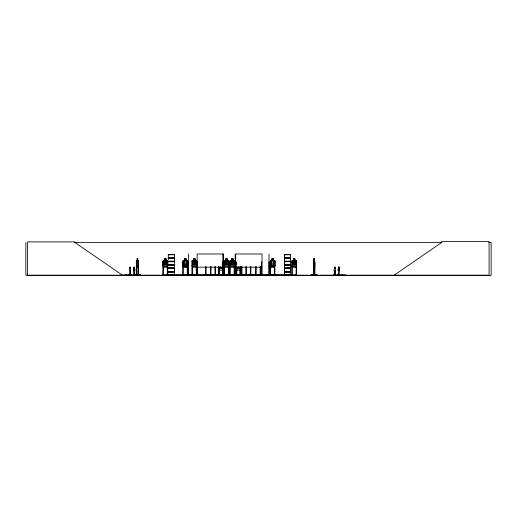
<?xml version="1.0" encoding="UTF-8"?>
<svg xmlns="http://www.w3.org/2000/svg" width="517" height="517" viewBox="0 0 517 517"><rect width="100%" height="100%" fill="white"/><g stroke="black" fill="none" stroke-linecap="round" stroke-linejoin="round"><path stroke-width="0.78" d="M174.455 270.003L174.455 268.485L168.296 268.485M174.455 259.637L174.455 258.125L168.296 258.125L168.303 259.637M284.421 271.515L284.421 268.485L290.58 268.485L290.573 271.515L284.415 271.515L284.415 268.485M284.421 261.15L284.421 258.125L290.58 258.125L290.573 261.15L284.415 261.15L284.415 258.125M290.573 270.003L290.573 268.485M290.573 259.637L290.573 258.125M190.993 274.928L183.309 274.831M203.381 274.928L208.325 274.908M248.263 274.928L253.207 274.908M266.617 274.928L274.43 274.831M335.113 274.676L335.262 270.443A1.099 0.704 -90 0 0 335.113 268.717L335.165 267.528L335.113 268.717M339.12 267.257L339.217 268.717A1.099 0.704 -90 0 1 339.365 270.443L339.165 274.676L338.461 274.676L338.312 270.443A1.099 0.704 -90 0 1 338.461 268.717L338.525 267.386M130.329 274.676L130.53 270.443L130.381 274.676L129.612 274.676L129.463 270.443A1.099 0.717 -90 0 1 129.664 268.717L129.715 267.257M134.446 274.676L134.594 270.443A1.099 0.717 -90 0 0 134.446 268.717L134.342 267.14M133.787 274.676L133.58 270.443A1.099 0.717 -90 0 1 133.729 268.717L134.142 266.979L134.498 268.717A1.099 0.717 -90 0 1 134.646 270.443L134.498 274.676L133.729 274.676M335.262 270.443L335.165 274.676L334.409 274.676L334.266 270.443A1.099 0.704 -90 0 1 334.409 268.717L334.512 267.257M334.454 274.146L334.745 274.21M338.267 274.146L338.803 274.049M338.202 274.915L338.267 273.952L338.79 274.21L338.344 274.016M129.625 267.386L129.664 268.717M130.323 274.049L130.025 274.21L130.633 273.952L130.633 274.915M133.638 270.443L133.58 270.443A1.099 0.717 -90 0 1 133.787 268.717L133.832 267.257M134.653 274.049L134.123 274.146L134.653 274.236M134.549 274.029L134.123 274.107M134.304 274.243L134.646 274.204L134.161 274.262M314.666 265.363L314.465 266.972L313.457 266.972M310.982 275.167L317.141 275.134L311.053 275.173M311.047 274.928L317.141 274.928M168.258 264.71L174.468 264.807M168.283 275.167L174.468 275.044L174.462 272.123L168.296 272.123M134 275.167L134.045 274.456M134.097 274.928L140.611 274.928L133.444 274.915L133.444 274.456M133.968 275.16L134.129 274.456L133.36 274.456L133.36 275.031M334.615 274.21L334.156 273.952L334.156 274.915L334.215 273.952M313.515 260.439L313.354 275.173M130.316 274.075L130.497 274.275M338.318 274.204L338.797 274.197M240.147 270.081L240.683 268.517L240.179 270.132M222.297 270.132L222.808 268.517L222.323 270.132L218.982 270.132L218.549 268.517L219.008 270.132M167.721 265.357L167.178 266.921L163.45 266.921L162.965 265.357L162.965 261.04L163.424 260.439L164.529 260.439L164.529 258.817L166.151 258.817L166.099 260.49L166.907 261.033L166.907 264.058L166.099 265.357L164.587 265.357L163.773 264.058L163.773 261.033L164.587 260.49L164.587 258.868L166.099 258.868M187.645 265.357L187.109 266.921L183.38 266.921L182.895 265.357L182.895 261.04L183.38 260.49L187.154 260.503L186.055 260.432M187.729 265.357L187.148 266.972L183.341 266.972L182.837 265.363M196.809 265.363L196.253 266.972L192.447 266.972L191.949 265.363M228.921 265.363L228.365 266.972L224.559 266.972L224.055 265.363L224.113 261.04L224.572 260.439L225.677 260.439L225.677 258.817L227.299 258.817L227.247 260.49L228.055 261.033L228.055 264.058L227.247 265.357L225.729 265.357L224.921 264.058L224.921 261.033L225.729 260.49L225.729 258.868L227.247 258.868M231.493 258.868L233.012 258.868L233.012 260.49L233.82 261.033L233.82 264.058L233.012 265.357L231.493 265.357L230.685 264.058L230.685 261.033L231.493 260.49L231.442 258.817L233.064 258.817L233.064 260.439L234.111 260.439L234.686 261.007L234.686 265.363L234.091 266.921L230.362 266.921M234.686 265.363L234.13 266.972L230.323 266.972L229.819 265.363L229.819 261.014L230.336 260.439L231.442 260.439M274.928 265.357L274.385 266.921L270.656 266.921L270.171 265.357L270.12 261.014L270.637 260.439L271.793 260.439M275.012 265.357L274.424 266.972L270.617 266.972L270.12 265.363M136.546 274.695L136.546 275.173L136.746 260.439M136.559 261.04L136.753 260.49M217.327 275.134L228.365 274.831M134.194 274.197L134.75 273.952L134.75 274.915M237.419 267.806L237.852 267.955L238.363 266.901M219.46 267.806L219.893 267.955L220.416 266.901M197.042 275.141L197.171 253.996L223.525 253.996L223.725 275.141M210.464 275.141L210.587 266.649M229.697 275.134L229.794 262.003L230.239 262.003L230.188 275.173M235.364 275.167L235.332 262.003L234.776 262.016L235.584 263.315L234.75 264.62L235.778 263.58L236.812 264.62L235.991 263.302L236.805 262.016L235.797 263.037L235.17 262.016M235.59 275.134L235.623 274.695M255.618 275.141L255.741 266.649M270.01 275.134L270.087 262.003L270.533 262.003L270.585 275.173M338.506 267.257L338.958 266.998M129.664 267.257L130.278 267.14M239.914 267.211L239.216 268.51L237.91 268.51L237.213 267.211M222.058 267.211L221.354 268.51L220.035 268.51L219.324 267.211M137.793 258.868L137.154 258.868L136.882 261.033L137.199 265.357L137.793 265.357L138.117 264.058L137.768 258.817M224.178 262.016L223.544 263.037L222.917 262.016M333.698 275.16L333.788 274.456L334.564 274.456M333.995 275.096L345.821 275.16M334.557 275.16L334.842 274.456M337.75 275.16L337.834 274.456L338.616 274.456M338.687 275.031L338.893 274.456M345.66 275.16L337.459 275.031M123.085 275.16L131.486 275.031M129.851 275.16L129.929 274.456M135.034 275.16L135.034 274.456M192.001 261.04L192.486 260.49L196.214 260.49M270.171 261.04L270.656 260.49L274.437 260.503L275.012 261.072M291.84 261.04L292.331 260.49L296.06 260.49L296.596 261.033L296.648 275.173M394.174 275.173L441.634 242.512L441.634 241.549L489.088 241.549L489.088 275.173L25.85 275.173L25.85 242.512M184.517 260.49L183.703 261.033L183.703 264.058L184.517 265.357L186.03 265.357L186.837 264.058L186.837 261.033L186.03 260.49M271.793 260.49L270.986 261.033L270.986 264.058L271.793 265.357L273.306 265.357L274.12 264.058L274.12 261.033L273.306 260.49L273.306 258.868L271.793 258.868M338.635 267.05L339.113 267.14M191.801 275.141L191.865 274.695M291.64 275.141L292.26 274.695M284.415 275.044L284.415 272.123L290.58 272.123L290.58 275.044L284.395 275.167M334.673 266.998L335.061 267.14M74.37 242.512L441.88 242.512M488.727 242.512L491.15 242.512L491.15 275.451L27.517 275.451L27.517 241.891L74.978 241.891L74.978 242.512L122.432 275.173M168.296 254.474L174.468 254.474M284.408 254.474L290.586 254.474M168.303 254.778L174.455 254.778M290.573 254.778L284.421 254.778L284.421 257.518L290.58 257.518L290.58 254.597L284.408 254.584L284.415 257.518M168.258 257.724L174.507 257.724M284.369 257.724L290.619 257.724M168.258 257.912L174.507 257.912M284.369 257.912L290.619 257.912M137.819 258.817L137.128 258.817L137.154 260.49M314.239 258.817L313.754 258.817L313.554 261.033L313.502 275.173L313.367 262.003M195.135 258.868L193.623 258.868L193.623 260.49L192.815 261.033L192.815 264.058L193.623 265.357L195.135 265.357L195.949 264.058L195.949 261.033L195.135 260.49L195.193 258.817L193.571 258.817L193.571 260.439L192.466 260.439L191.949 261.014L191.917 275.173M293.462 258.868L294.974 258.868M313.767 258.868L314.22 258.868M136.695 260.439L137.179 260.439M137.768 260.439L138.433 261.033L138.388 275.173M166.151 260.439L167.198 260.439L167.773 261.007L167.773 265.363L167.217 266.972L163.411 266.972L162.907 265.363M184.517 260.439L183.354 260.439L182.837 261.014L182.772 275.173M195.193 260.439L196.24 260.439L196.809 261.007L196.809 275.173M227.299 260.439L228.346 260.439L228.921 261.007L228.986 275.141M273.331 260.432L274.437 260.432L275.012 261.001L275.012 265.428M293.41 260.439L292.305 260.439L291.788 261.014L291.814 275.173M295.033 260.439L296.079 260.439L296.655 261.007M313.464 260.439L313.806 260.439M314.187 260.439L314.653 261.033L314.588 275.173M136.701 260.49L138.22 260.49M224.598 260.49L228.327 260.49M230.362 260.49L234.091 260.49M313.47 260.49L314.51 260.49M136.488 261.014L136.74 266.972M184.517 261.033L186.03 261.033M271.793 261.033L273.306 261.033L273.306 264.058L271.793 264.058M168.296 261.15L174.462 261.15L174.462 258.125M168.258 261.363L174.507 261.363M284.369 261.363L290.619 261.363M168.258 261.55L174.507 261.55M284.369 261.55L290.619 261.55M168.296 261.764L174.462 261.764L174.462 264.678L168.296 264.678L174.455 264.601M290.573 264.601L284.421 264.601L284.415 261.764L290.58 261.764L290.58 264.678L284.356 264.762L290.586 264.84M138.388 262.003L138.188 275.173M162.881 262.003L163.327 262.003L163.275 275.173M167.721 262.003L167.275 262.003L167.275 275.173M182.811 262.003L183.257 262.003L183.205 275.173M187.645 262.003L187.199 262.003L187.251 275.173M188.427 262.003L188.602 275.173M191.917 262.003L192.363 262.003L192.414 275.173M196.757 262.003L196.311 262.003L196.26 275.173M223.525 262.003L222.523 262.016L223.331 263.315L222.497 264.62L223.525 263.58L224.559 264.62L223.738 263.302L224.552 262.016L224.029 262.003M228.863 262.003L228.417 262.003L228.417 275.173M234.628 262.003L234.182 262.003L234.13 275.173M235.674 262.003L236.12 262.003L236.069 275.173M262.029 262.003L261.576 262.003L261.531 275.173M268.995 262.003L269.17 275.173M274.928 262.003L274.482 262.003L274.43 275.173M291.762 262.003L292.208 262.003L292.26 275.173M296.596 262.003L296.151 262.003L296.099 275.173M184.517 264.058L186.03 264.058M168.296 264.962L174.468 264.95L174.455 267.877L168.296 267.877M168.303 265.137L174.455 265.137M290.573 265.137L284.421 265.137L284.421 267.877L290.58 267.877L290.58 264.962L284.408 264.95L284.415 267.877M138.407 265.363L138.188 266.972L136.688 266.972M136.701 266.921L138.22 266.921M192.486 266.921L196.214 266.921M224.598 266.921L228.327 266.921M313.47 266.921L314.51 266.921M197.171 267.173L223.525 267.173M235.674 267.173L262.022 267.173M130.284 267.257L130.155 267.05M338.461 267.528L338.461 268.717A1.099 0.704 -90 0 0 338.364 270.443L338.312 270.443M339.165 267.528L338.99 267.05M168.258 268.09L174.507 268.09M284.369 268.09L290.619 268.09M168.258 268.278L174.507 268.278M284.369 268.278L290.619 268.278M236.928 270.132L236.469 268.517L236.902 270.132L240.205 270.132M130.329 268.717L130.381 268.717A1.099 0.717 -90 0 1 130.53 270.443M339.165 268.717L339.217 268.717A1.099 0.704 -90 0 1 339.307 270.443L339.365 270.443M334.266 270.443L334.46 274.676M168.296 271.515L174.462 271.515L174.462 268.485M168.258 271.722L174.507 271.722M284.369 271.722L290.619 271.722M168.258 271.91L174.507 271.91M284.369 271.91L290.619 271.91M130.232 274.456L131.001 274.456L131.085 275.16M134.349 274.456L135.118 274.456M136.695 274.695L136.301 275.173M138.013 274.695L138.427 274.695M162.829 274.695L163.378 274.695L163.378 275.173M167.773 274.695L167.224 274.695L167.224 275.173M296.099 274.695L296.648 274.695M313.334 274.695L313.69 274.695M314.498 274.695L314.853 274.695M126.122 274.824L126.852 274.824M130.239 274.824L130.969 274.824M163.378 274.831L167.224 274.831M192.414 274.831L196.26 274.831M211.085 274.831L214.923 274.831M230.291 274.831L241.859 275.134M241.962 274.831L245.808 274.831M256.238 274.831L260.083 274.831M292.26 274.831L296.099 274.831M337.976 274.824L338.7 274.824M342.021 274.824L342.752 274.824M168.303 274.96L174.455 274.96M290.573 274.96L284.421 274.96L284.421 272.123M140.618 275.134L123.46 275.16M275.038 275.134L274.979 274.695M246.428 275.141L246.305 266.649M223.609 275.134L223.577 274.695M187.781 275.141L187.697 274.695M224.145 274.928L224.055 261.014M187.128 260.439L187.729 261.001L187.729 265.428M187.109 260.49L187.729 261.072M334.938 267.05L335.152 267.386M220.908 266.901L221.438 267.955L221.851 267.806M238.854 266.901L239.371 267.955L239.785 267.806M314.168 260.49L314.349 264.846L314.039 263.237C313.955 267.825 312.733 260.639 314.168 261.033L314.168 264.058L313.767 264.058L313.767 261.033L314.032 262.513L314.381 261.001L314.168 265.357L313.767 265.357L313.554 264.058M291.84 265.357L292.331 266.921L296.06 266.921L296.596 265.357L296.099 266.972L292.286 266.972L291.788 265.363M314.465 260.439L314.601 261.033M313.522 266.921L313.392 265.357L313.509 266.972M339.591 275.031L339.591 274.456L338.809 274.456L338.777 275.031M339.507 274.456L339.469 275.031M338.525 273.952L338.519 275.031M337.918 274.456L337.918 274.915M335.539 275.031L335.539 274.456L334.764 274.456L334.764 274.915M335.455 274.456L335.455 274.915L333.866 274.915L333.866 274.456M334.564 274.915L334.538 273.952L334.48 275.031M314.834 275.173L314.821 262.003L314.523 275.173M314.698 262.003L314.685 275.173M314.187 258.817L314.22 260.49M313.651 266.649L313.664 275.173M296.545 274.695L296.545 275.173M296.202 274.695L296.202 275.173M292.157 274.695L292.157 275.173M285.811 275.173L285.811 274.766L171.799 274.766L171.799 275.173M284.977 274.766L284.977 275.173M284.421 261.764L284.421 264.601M274.928 261.033L274.876 275.173M274.533 274.695L274.533 275.173M273.331 266.972L273.364 258.817L271.742 258.817L271.793 266.972M270.481 274.695L270.481 275.173M270.139 274.695L270.139 275.173M269.344 274.766L269.344 275.173M269.002 253.996L268.995 275.173M268.724 274.766L268.724 275.173M268.51 274.766L268.51 275.173M262.093 275.173L262.022 253.996L235.674 253.996L235.636 275.173M261.97 274.695L261.977 275.173M261.634 274.695L261.634 275.173M260.633 274.695L260.633 275.173L260.581 266.649M260.187 274.695L260.187 275.173M260.135 266.649L260.083 275.173M256.238 274.695L256.238 275.173M256.186 266.649L256.135 275.173M255.792 274.695L255.792 275.173M252.251 274.766L252.251 275.173M251.294 274.766L251.294 275.173M250.823 266.759L250.816 275.173M250.648 266.759L250.648 275.173M250.596 274.695L250.596 275.173M246.254 274.695L246.254 275.173M245.911 274.695L245.911 275.173M245.859 266.649L245.808 275.173M241.911 266.649L241.962 275.173M241.859 274.695L241.82 275.173M241.465 266.649L241.517 275.173M241.413 274.695L241.413 275.173M240.579 266.649L240.625 275.173M240.495 268.2L240.541 275.173M240.424 274.695L240.437 275.173M240.263 274.695L240.263 275.173M240.198 266.649L240.153 275.173M240.108 269.751L240.062 275.173M236.825 274.695L236.825 275.173M236.78 266.649L236.734 275.173M236.689 268.2L236.624 275.173M236.495 267.069L236.495 268.517M236.392 266.649L236.463 275.173M236.308 266.649L236.308 275.173M236.172 274.695L236.172 275.173M235.164 253.996L235.157 275.173M234.679 274.695L234.679 275.173L234.628 261.033M234.233 274.695L234.233 275.173M230.291 274.695L230.291 275.173M229.845 274.695L229.845 275.173M228.811 274.695L228.811 275.173M228.365 274.695L228.365 275.173M224.475 262.003L224.527 275.173M224.423 274.695L224.423 275.173M223.977 274.695L223.977 275.173M223.131 274.695L223.131 275.173M223.079 262.003L223.06 275.173L223.008 262.003M222.833 253.996L222.833 275.173M222.788 266.649L222.717 275.173M222.491 268.976L222.549 275.173M222.407 266.649L222.446 275.173M222.362 274.695L222.362 275.173M219.072 269.751L219.118 275.173M218.988 266.649L219.034 275.173M218.93 274.695L218.917 275.173M218.743 274.695L218.756 275.173M218.685 266.649L218.633 275.173L218.601 266.649M215.421 266.649L215.473 275.173M215.369 274.695L215.369 275.173M214.975 266.649L215.027 275.173M214.923 274.695L214.923 275.173M211.085 274.695L211.085 275.173M211.033 266.649L210.981 275.173M206.07 274.766L206.07 275.173M205.94 266.759L205.934 275.173M205.766 266.759L205.766 275.173M205.107 274.766L205.107 275.173M197.668 275.173L197.617 262.003L197.171 262.003L197.229 275.173M197.572 274.695L197.565 275.173M196.706 274.695L196.706 275.173M196.363 274.695L196.363 275.173M192.311 274.695L192.311 275.173M189.099 274.766L189.099 275.173M188.434 253.996L188.427 275.173M188.272 274.766L188.272 275.173M187.645 261.033L187.684 275.173M187.148 274.695L187.148 275.173M186.107 260.503L186.081 258.817L184.459 258.817L184.459 260.439M186.055 266.972L186.03 258.868L184.517 258.868L184.517 266.972M183.309 274.695L183.309 275.173M182.863 274.695L182.863 275.173M172.633 274.766L172.633 275.173M167.773 275.173L167.721 261.033L167.178 260.49L163.45 260.49L162.965 261.04L162.829 275.173M162.933 274.695L162.933 275.173M138.278 274.695L138.278 275.173M138.052 266.649L138.045 275.173L138.033 274.695M136.675 275.173L136.656 262.003L136.32 262.003L136.32 275.173M134.685 273.952L134.685 274.915M134.42 273.952L134.433 275.031M134.355 273.952L134.349 274.915M130.917 274.456L130.917 274.915M130.568 273.952L130.568 274.915M130.329 267.528L130.381 268.717M130.303 273.952L130.316 275.031M130.239 273.952L130.194 275.031M130.013 274.915L130.013 274.456L129.244 274.456L129.244 275.031M129.328 274.456L129.328 274.915M220.449 275.109L225.393 274.902L220.449 275.173M232.779 275.109L237.717 274.902L232.779 275.173M137.987 264.749L137.432 263.237L136.882 264.814L137.296 262.882L136.927 261.001L137.425 262.513L137.968 261.027L137.561 262.888L137.987 264.749M166.758 264.749L166.209 264.756L165.35 263.237C164.736 265.686 162.732 265.202 165.001 262.882C162.855 261.02 164.768 260.051 165.324 262.513C165.931 260.18 167.87 260.671 165.673 262.888L166.758 264.749M195.801 264.749L195.277 264.801L194.386 263.237C193.688 265.706 191.826 265.176 194.043 262.882C191.891 261.02 193.81 260.051 194.36 262.513C194.974 260.18 196.906 260.671 194.709 262.888L195.801 264.749M227.907 264.749L227.351 264.756L226.491 263.237C225.884 265.686 223.88 265.202 226.149 262.882C224.003 261.02 225.916 260.051 226.465 262.513C227.079 260.18 229.018 260.671 226.821 262.888L227.907 264.749M233.671 264.749L233.148 264.801L232.256 263.237C231.558 265.706 229.703 265.176 231.913 262.882C229.768 261.02 231.681 260.051 232.23 262.513C232.844 260.18 234.783 260.671 232.585 262.888L233.671 264.749M295.64 264.749L295.117 264.801L294.225 263.237C293.527 265.706 291.666 265.176 293.882 262.882C291.737 261.02 293.65 260.051 294.199 262.513C294.813 260.18 296.752 260.671 294.554 262.888L295.64 264.749M295.789 264.058L294.974 265.357L293.462 265.357L292.654 264.058L292.654 261.033L293.462 260.49L293.41 258.817L295.033 258.817L294.974 260.49L295.789 261.033L295.789 264.058M174.468 254.59L168.296 254.59L168.303 257.518L174.462 257.518L174.462 254.597M137.69 259.14L137.309 259.683L137.69 259.14M165.828 259.14L164.852 259.14L164.852 259.683L165.828 259.683L165.828 259.14M185.758 259.14L184.782 259.14L184.782 259.683L185.758 259.683L185.758 259.14M194.864 259.14L193.894 259.14L193.894 259.683L194.864 259.683L194.864 259.14M226.976 259.14L226 259.14L226 259.683L226.976 259.683L226.976 259.14M232.74 259.14L231.765 259.14L231.765 259.683L232.74 259.683L232.74 259.14M273.034 259.14L272.065 259.14L272.065 259.683L273.034 259.683L273.034 259.14M294.709 259.14L293.734 259.14L293.734 259.683L294.709 259.683L294.709 259.14M314.097 259.14L313.838 259.683L314.097 259.14M137.793 261.033L137.199 261.033L137.199 264.058L137.793 264.058L137.793 261.033M166.099 261.033L164.587 261.033L164.587 264.058L166.099 264.058L166.099 261.033M195.135 261.033L193.623 261.033L193.623 264.058L195.135 264.058L195.135 261.033M227.247 261.033L225.729 261.033L225.729 264.058L227.247 264.058L227.247 261.033M233.012 261.033L231.493 261.033L231.493 264.058L233.012 264.058L233.012 261.033M294.974 261.033L293.462 261.033L293.462 264.058L294.974 264.058L294.974 261.033"/></g></svg>
